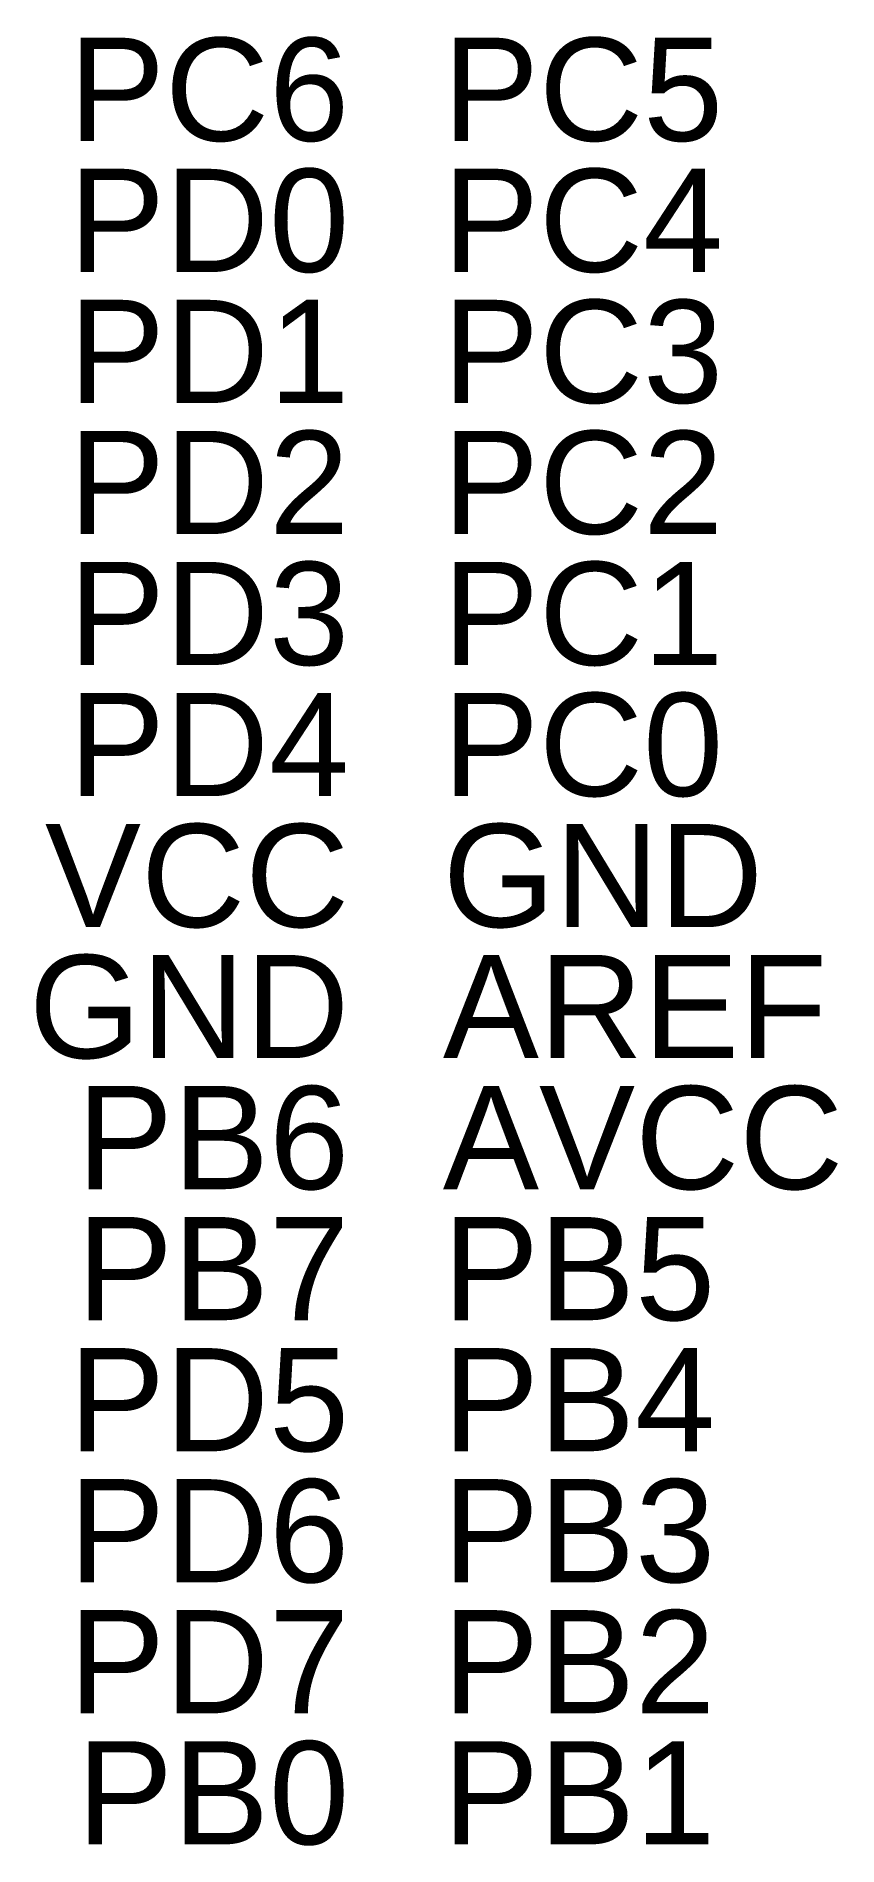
# Model space of a CAD drawing. Header units: millimetres. Extents: x 108.9 to 124.5, y 173.4 to 208.5.
import ezdxf
from ezdxf.enums import TextEntityAlignment as Align

# ---------------------------------------------------------------- set-up
doc = ezdxf.new("R2010")
doc.units = ezdxf.units.MM
doc.styles.get("Standard").update_dxf_attribs({"font": 'arial.ttf'})

msp = doc.modelspace()

# ---------------------------------------------------------------- texts
for s, p in [('PC6', (115, 207.495)), ('PD0', (115, 204.955)), ('PD1', (115, 202.415)), ('PD2', (115, 199.875)), ('PD3', (115, 197.335)), ('PD4', (115, 194.795)), ('VCC', (115, 192.255)), ('GND', (115, 189.715)), ('PB6', (115, 187.175)), ('PB7', (115, 184.635)), ('PD5', (115, 182.095)), ('PD6', (115, 179.555)), ('PD7', (115, 177.015)), ('PB0', (115, 174.475))]:
    msp.add_text(s, height=2).set_placement(p, align=Align.MIDDLE_RIGHT)
for s, p in [('PC5', (116.815, 207.495)), ('PC4', (116.815, 204.955)), ('PC3', (116.815, 202.415)), ('PC2', (116.815, 199.875)), ('PC1', (116.815, 197.335)), ('PC0', (116.815, 194.795)), ('GND', (116.815, 192.255)), ('AREF', (116.815, 189.715)), ('AVCC', (116.815, 187.175)), ('PB5', (116.815, 184.635)), ('PB4', (116.815, 182.095)), ('PB3', (116.815, 179.555)), ('PB2', (116.815, 177.015)), ('PB1', (116.815, 174.475))]:
    msp.add_text(s, height=2).set_placement(p, align=Align.MIDDLE_LEFT)

doc.saveas('drawing.dxf')
